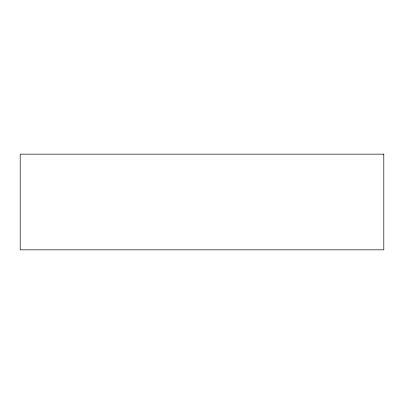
<?xml version="1.0" encoding="UTF-8"?>
<svg xmlns="http://www.w3.org/2000/svg" width="404" height="404" viewBox="0 0 404 404"><rect width="100%" height="100%" fill="white"/><g stroke="black" fill="none" stroke-linecap="round" stroke-linejoin="round"><path stroke-width="0.61" d="M383.8 154.156L20.2 154.156L20.2 249.844L383.8 249.844L383.8 154.156"/></g></svg>
